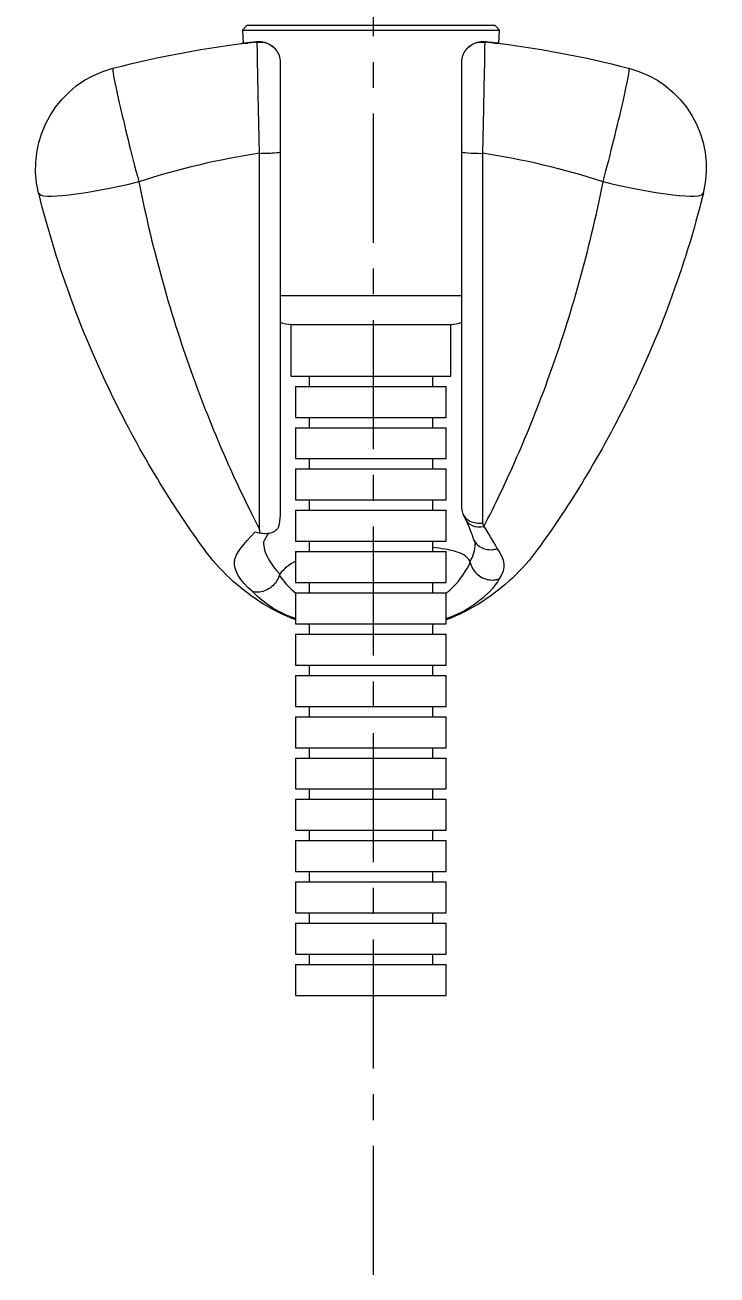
# Model space of a CAD drawing. Extents: x 0 to 1354, y 0 to 992.
# Drawn here: x 443.9 to 511, y 370.8 to 491.9 of the extents above; entities that cross this region are included whole.
import ezdxf

# ---------------------------------------------------------------- set-up
doc = ezdxf.new("R2010")
doc.units = 0
doc.header["$LTSCALE"] = 10
doc.header["$MEASUREMENT"] = 0
doc.linetypes.add('CENTER', pattern=[2, 1.25, -0.25, 0.25, -0.25])
doc.layers.add('1', color=7, linetype='CONTINUOUS')

msp = doc.modelspace()

# ---------------------------------------------------------------- linework, layer by layer
at = {"layer": '1', "color": 1, "linetype": 'CENTER'}
msp.add_line((477.66, 370.77), (477.66, 509.07), dxfattribs=at)
at = {"layer": '1', "color": 7, "linetype": 'Continuous'}
for p, q in [((465.43, 491.85), (464.97, 491.35)), ((465.43, 491.85), (477.43, 491.85)), ((477.43, 491.85), (489.43, 491.85)), ((489.9, 491.35), (489.43, 491.85)), ((464.97, 491.35), (465.06, 490.05)), ((464.97, 491.35), (477.43, 491.35)), ((477.43, 491.35), (489.9, 491.35)), ((489.81, 490.05), (489.9, 491.35)), ((468.63, 479.58), (468.63, 444.68)), ((486.23, 444.98), (486.23, 479.58)), ((466.63, 443), (466.63, 479.43)), ((488.23, 479.43), (488.23, 443.6)), ((468.63, 465.64), (477.43, 465.64)), ((477.43, 465.64), (486.23, 465.64)), ((469.68, 462.85), (469.68, 457.85)), ((485.18, 457.85), (485.18, 462.85)), ((469.68, 457.85), (477.43, 457.85)), ((471.43, 457.85), (471.43, 456.85)), ((477.43, 457.85), (485.18, 457.85)), ((483.43, 456.85), (483.43, 457.85)), ((470.13, 456.85), (470.13, 453.85)), ((470.13, 456.85), (477.43, 456.85)), ((477.43, 456.85), (484.73, 456.85)), ((484.73, 453.85), (484.73, 456.85)), ((470.13, 453.85), (477.43, 453.85)), ((471.43, 453.85), (471.43, 452.85)), ((477.43, 453.85), (484.73, 453.85)), ((483.43, 452.85), (483.43, 453.85)), ((470.13, 452.85), (470.13, 449.85)), ((470.13, 452.85), (477.43, 452.85)), ((477.43, 452.85), (484.73, 452.85)), ((484.73, 449.85), (484.73, 452.85)), ((470.13, 449.85), (477.43, 449.85)), ((471.43, 449.85), (471.43, 448.85)), ((477.43, 449.85), (484.73, 449.85)), ((483.43, 448.85), (483.43, 449.85)), ((470.13, 448.85), (470.13, 445.85)), ((470.13, 448.85), (477.43, 448.85)), ((477.43, 448.85), (484.73, 448.85)), ((484.73, 445.85), (484.73, 448.85)), ((470.13, 445.85), (477.43, 445.85)), ((471.43, 445.85), (471.43, 444.85)), ((477.43, 445.85), (484.73, 445.85)), ((483.43, 444.85), (483.43, 445.85)), ((470.13, 444.85), (470.13, 441.85)), ((470.13, 444.85), (477.43, 444.85)), ((477.43, 444.85), (484.73, 444.85)), ((484.73, 441.85), (484.73, 444.85)), ((470.13, 441.85), (477.43, 441.85)), ((470.13, 440.85), (470.13, 437.85)), ((470.13, 440.85), (477.43, 440.85)), ((471.43, 441.85), (471.43, 440.85)), ((477.43, 441.85), (484.73, 441.85)), ((477.43, 440.85), (484.73, 440.85)), ((483.43, 440.85), (483.43, 441.85)), ((484.73, 437.85), (484.73, 440.85)), ((470.13, 437.85), (477.43, 437.85)), ((471.43, 437.85), (471.43, 436.85)), ((477.43, 437.85), (484.73, 437.85)), ((483.43, 436.85), (483.43, 437.85)), ((470.13, 436.85), (470.13, 433.85)), ((470.13, 436.85), (477.43, 436.85)), ((477.43, 436.85), (484.73, 436.85)), ((484.73, 433.85), (484.73, 436.85)), ((470.13, 433.85), (477.43, 433.85)), ((471.43, 433.85), (471.43, 432.85)), ((477.43, 433.85), (484.73, 433.85)), ((483.43, 432.85), (483.43, 433.85)), ((470.13, 432.85), (470.13, 429.85)), ((470.13, 432.85), (477.43, 432.85)), ((477.43, 432.85), (484.73, 432.85)), ((484.73, 429.85), (484.73, 432.85)), ((470.13, 429.85), (477.43, 429.85)), ((470.13, 428.85), (470.13, 425.85)), ((470.13, 428.85), (477.43, 428.85)), ((471.43, 429.85), (471.43, 428.85)), ((477.43, 429.85), (484.73, 429.85)), ((477.43, 428.85), (484.73, 428.85)), ((483.43, 428.85), (483.43, 429.85)), ((484.73, 425.85), (484.73, 428.85)), ((470.13, 425.85), (477.43, 425.85)), ((471.43, 425.85), (471.43, 424.85)), ((477.43, 425.85), (484.73, 425.85)), ((483.43, 424.85), (483.43, 425.85)), ((470.13, 424.85), (470.13, 421.85)), ((470.13, 424.85), (477.43, 424.85)), ((477.43, 424.85), (484.73, 424.85)), ((484.73, 421.85), (484.73, 424.85)), ((470.13, 421.85), (477.43, 421.85)), ((471.43, 421.85), (471.43, 420.85)), ((477.43, 421.85), (484.73, 421.85)), ((483.43, 420.85), (483.43, 421.85)), ((470.13, 420.85), (470.13, 417.85)), ((470.13, 420.85), (477.43, 420.85)), ((477.43, 420.85), (484.73, 420.85)), ((484.73, 417.85), (484.73, 420.85)), ((470.13, 417.85), (477.43, 417.85)), ((471.43, 417.85), (471.43, 416.85)), ((477.43, 417.85), (484.73, 417.85)), ((483.43, 416.85), (483.43, 417.85)), ((470.13, 416.85), (470.13, 413.85)), ((470.13, 416.85), (477.43, 416.85)), ((477.43, 416.85), (484.73, 416.85)), ((484.73, 413.85), (484.73, 416.85)), ((470.13, 413.85), (477.43, 413.85)), ((471.43, 413.85), (471.43, 412.85)), ((477.43, 413.85), (484.73, 413.85)), ((483.43, 412.85), (483.43, 413.85)), ((470.13, 412.85), (470.13, 409.85)), ((470.13, 412.85), (477.43, 412.85)), ((477.43, 412.85), (484.73, 412.85)), ((484.73, 409.85), (484.73, 412.85)), ((470.13, 409.85), (477.43, 409.85)), ((471.43, 409.85), (471.43, 408.85)), ((477.43, 409.85), (484.73, 409.85)), ((483.43, 408.85), (483.43, 409.85)), ((470.13, 408.85), (470.13, 405.85)), ((470.13, 408.85), (477.43, 408.85)), ((477.43, 408.85), (484.73, 408.85)), ((484.73, 405.85), (484.73, 408.85)), ((470.13, 405.85), (477.43, 405.85)), ((471.43, 405.85), (471.43, 404.85)), ((477.43, 405.85), (484.73, 405.85)), ((483.43, 404.85), (483.43, 405.85)), ((470.13, 404.85), (470.13, 401.85)), ((470.13, 404.85), (477.43, 404.85)), ((477.43, 404.85), (484.73, 404.85)), ((484.73, 401.85), (484.73, 404.85)), ((470.13, 401.85), (477.43, 401.85)), ((470.13, 400.85), (470.13, 397.85)), ((470.13, 400.85), (477.43, 400.85)), ((471.43, 401.85), (471.43, 400.85)), ((477.43, 401.85), (484.73, 401.85)), ((477.43, 400.85), (484.73, 400.85)), ((483.43, 400.85), (483.43, 401.85)), ((484.73, 397.85), (484.73, 400.85)), ((470.13, 397.85), (477.43, 397.85)), ((477.43, 397.85), (484.73, 397.85))]:
    msp.add_line(p, q, dxfattribs=at)
at = {"layer": '1', "color": 7, "linetype": 'Continuous', "extrusion": (0, 0, -1)}
for centre, start, end in [((-454.93, 477.99), 346.0384, 75.5229), ((-499.93, 477.99), 104.4771, 193.9616)]:
    msp.add_arc(centre, 10, start, end, dxfattribs=at)
at = {"layer": '1', "color": 7, "linetype": 'Continuous'}
for centre, start, end in [((469.73, 465.85), 248.4841, 270), ((485.13, 465.85), 270, 291.5159)]:
    msp.add_arc(centre, 3, start, end, dxfattribs=at)
for centre, major_axis, ratio, start_param, end_param in [((454.93, 477.99), (2.5, -9.68), 0.032961, 3.141593, 4.839361), ((499.93, 477.99), (-2.5, -9.68), 0.032961, 1.443824, 3.141593), ((466.63, 479.58), (-2, 0), 0.076696, 1.570796, 3.141593), ((488.23, 479.58), (-2, 0), 0.076696, 0, 1.570796), ((454.93, 477.99), (9.7, 2.41), 0.126983, 3.141593, 4.680827), ((499.93, 477.99), (-9.7, 2.41), 0.126983, 1.602358, 3.141593), ((488.38, 444.85), (-1.83, -0.82), 0.760059, 6.274802, 7.5268)]:
    msp.add_ellipse(centre, major_axis=major_axis, ratio=ratio, start_param=start_param, end_param=end_param, dxfattribs=at)
for points, degree in [([(452.43, 487.67), (456.95, 488.84), (461.49, 489.68), (466.07, 490.2)], 3), ([(465.2, 490.1), (465.02, 490.08), (464.89, 490.06), (464.83, 490.05)], 3), ([(466.07, 490.2), (465.5, 490.14), (465.2, 490.1), (465.19, 490.1)], 3), ([(465.91, 490.18), (466.06, 490.2), (466.22, 490.22), (466.41, 490.24)], 3), ([(466.91, 490.19), (466.51, 490.26), (466.06, 490.19)], 2), ([(466.41, 490.19), (466.29, 490.21), (466.17, 490.21), (466.07, 490.2)], 3), ([(488.79, 490.19), (488.35, 490.26), (487.96, 490.19)], 2), ([(488.45, 490.24), (488.64, 490.22), (488.81, 490.2), (488.95, 490.18)], 3), ([(488.8, 490.2), (488.7, 490.21), (488.58, 490.21), (488.45, 490.19)], 3), ([(488.8, 490.2), (493.4, 489.67), (497.94, 488.83), (502.43, 487.67)], 3), ([(489.67, 490.1), (489.66, 490.1), (489.37, 490.14), (488.8, 490.2)], 3), ([(489.79, 490.08), (489.79, 490.08), (489.73, 490.09), (489.62, 490.1)], 3), ([(468.63, 488.41), (468.63, 488.36), (468.63, 488.3), (468.63, 488.25)], 3), ([(486.23, 488.25), (486.23, 488.3), (486.24, 488.36), (486.24, 488.41)], 3), ([(466.63, 479.43), (462.7, 478.84), (458.76, 477.91), (454.93, 476.68)], 3), ([(499.93, 476.68), (496.1, 477.91), (492.2, 478.83), (488.23, 479.43)], 3), ([(468.63, 444.68), (468.63, 444.27), (468.59, 443.88), (468.53, 443.52)], 3), ([(486.34, 444.47), (486.54, 444.05)], 1), ([(468.53, 443.52), (468.51, 443.4), (468.48, 443.28), (468.45, 443.17)], 3), ([(488.23, 443.6), (488.28, 443.49), (488.33, 443.38), (488.38, 443.28)], 3), ([(488.38, 443.28), (488.89, 442.44), (489.34, 441.74), (489.67, 441.12)], 3), ([(466.2, 442.76), (466.36, 442.72), (466.53, 442.67), (466.69, 442.63)], 3), ([(487.03, 439.88), (487.37, 440.47), (487.54, 441), (487.54, 441.56)], 3), ([(489.67, 441.12), (490.43, 440.08), (490.56, 439.27), (489.85, 438.21)], 3), ([(470.12, 439.9), (469.5, 439.59), (468.98, 439.19), (468.59, 438.65)], 3), ([(468.54, 438.55), (468.96, 437.94), (469.49, 437.34), (470.17, 436.79)], 3), ([(471.45, 433.76), (471.39, 433.78), (471.33, 433.8), (471.27, 433.82)], 3), ([(483.57, 433.81), (483.51, 433.8), (483.46, 433.78), (483.4, 433.76)], 3)]:
    msp.add_open_spline(points, degree=degree, dxfattribs=at)
for points, knots in [([(465.21, 490.1), (465.21, 490.1), (465.22, 490.1), (465.25, 490.1), (465.32, 490.11), (465.39, 490.11), (465.43, 490.11), (465.45, 490.11)], [0, 0, 0, 0, 0.117287, 0.217707, 0.437799, 0.865839, 1, 1, 1, 1]), ([(466.41, 490.24), (466.42, 490.24), (466.42, 490.24), (466.66, 490.27), (466.91, 490.25), (467.35, 490.13), (467.56, 490.04), (467.85, 489.84), (467.95, 489.76), (468.05, 489.67)], [0, 0, 0, 0, 0.007507, 0.007507, 0.408699, 0.408699, 0.781214, 0.781214, 1, 1, 1, 1]), ([(466.41, 490.19), (466.42, 490.19), (466.42, 490.19), (466.6, 490.21), (466.77, 490.21), (467.17, 490.16), (467.38, 490.09), (467.77, 489.89), (467.95, 489.75), (468.25, 489.43), (468.37, 489.25), (468.55, 488.85), (468.61, 488.63), (468.63, 488.41)], [0, 0, 0, 0, 0.004771, 0.004771, 0.168449, 0.168449, 0.381096, 0.381096, 0.589432, 0.589432, 0.794609, 0.794609, 1, 1, 1, 1]), ([(466.63, 479.43), (466.57, 482.03), (466.51, 484.65), (466.44, 488.62), (466.41, 489.93), (466.41, 490.19)], [0, 0, 0, 0, 0.5, 0.5, 1, 1, 1, 1]), ([(486.24, 488.41), (486.26, 488.63), (486.32, 488.85), (486.49, 489.25), (486.62, 489.43), (486.91, 489.75), (487.09, 489.89), (487.48, 490.09), (487.7, 490.16), (488.09, 490.21), (488.27, 490.21), (488.44, 490.19), (488.45, 490.19), (488.45, 490.19)], [0, 0, 0, 0, 0.205391, 0.205391, 0.410568, 0.410568, 0.618904, 0.618904, 0.831551, 0.831551, 0.995229, 0.995229, 1, 1, 1, 1]), ([(486.82, 489.67), (486.91, 489.76), (487.02, 489.84), (487.31, 490.04), (487.52, 490.13), (487.96, 490.25), (488.2, 490.27), (488.44, 490.24), (488.45, 490.24), (488.45, 490.24)], [0, 0, 0, 0, 0.218786, 0.218786, 0.591301, 0.591301, 0.992493, 0.992493, 1, 1, 1, 1]), ([(488.45, 490.19), (488.45, 489.93), (488.43, 488.62), (488.35, 484.65), (488.3, 482.03), (488.23, 479.43)], [0, 0, 0, 0, 0.5, 0.5, 1, 1, 1, 1]), ([(489.41, 490.11), (489.45, 490.11), (489.52, 490.11), (489.6, 490.1), (489.64, 490.1), (489.65, 490.1), (489.65, 490.1), (489.65, 490.1)], [0, 0, 0, 0, 0.469812, 0.772051, 0.873112, 0.946142, 1, 1, 1, 1]), ([(468.63, 488.25), (468.63, 488.16), (468.63, 487.15), (468.63, 483.94), (468.63, 481.75), (468.63, 479.58)], [0, 0, 0, 0, 0.5, 0.5, 1, 1, 1, 1]), ([(486.23, 479.58), (486.23, 481.75), (486.23, 483.94), (486.23, 487.15), (486.23, 488.16), (486.23, 488.25)], [0, 0, 0, 0, 0.5, 0.5, 1, 1, 1, 1]), ([(454.93, 476.68), (455.61, 473.28), (456.4, 470), (458.17, 463.69), (459.16, 460.62), (461.23, 454.89), (462.31, 452.23), (464.49, 447.29), (465.6, 445), (466.63, 443)], [0, 0, 0, 0, 0.25, 0.25, 0.5, 0.5, 0.75, 0.75, 1, 1, 1, 1]), ([(488.38, 443.28), (489.41, 445.28), (490.5, 447.56), (492.66, 452.47), (493.72, 455.11), (495.77, 460.8), (496.74, 463.83), (498.48, 470.08), (499.26, 473.31), (499.93, 476.68)], [0, 0, 0, 0, 0.25, 0.25, 0.5, 0.5, 0.75, 0.75, 1, 1, 1, 1]), ([(461.22, 441.13), (459.94, 442.91), (458.5, 445.02), (455.52, 449.89), (454, 452.61), (451.11, 458.49), (449.71, 461.7), (447.23, 468.41), (446.14, 471.91), (445.23, 475.58)], [0, 0, 0, 0, 0.25, 0.25, 0.5, 0.5, 0.75, 0.75, 1, 1, 1, 1]), ([(509.64, 475.58), (508.73, 471.91), (507.64, 468.41), (505.16, 461.7), (503.76, 458.49), (500.87, 452.61), (499.34, 449.89), (496.37, 445.02), (494.92, 442.91), (493.64, 441.13)], [0, 0, 0, 0, 0.25, 0.25, 0.5, 0.5, 0.75, 0.75, 1, 1, 1, 1]), ([(469.63, 462.85), (469.63, 462.85), (469.63, 462.85), (469.63, 462.85), (470.47, 462.85), (473.36, 462.85), (475.39, 462.85), (477.43, 462.85)], [0, 0, 0, 0, 0.000824, 0.000824, 0.500412, 0.500412, 1, 1, 1, 1]), ([(477.43, 462.85), (479.48, 462.85), (481.5, 462.85), (484.39, 462.85), (485.23, 462.85), (485.23, 462.85), (485.23, 462.85), (485.23, 462.85)], [0, 0, 0, 0, 0.49959, 0.49959, 0.999181, 0.999181, 1, 1, 1, 1]), ([(486.23, 444.98), (486.23, 444.81), (486.27, 444.64), (486.42, 444.32), (486.53, 444.18), (486.8, 443.93), (486.97, 443.82), (487.35, 443.67), (487.56, 443.62), (487.92, 443.59), (488.07, 443.59), (488.22, 443.6), (488.23, 443.6), (488.23, 443.6)], [0, 0, 0, 0, 0.212222, 0.212222, 0.424374, 0.424374, 0.637608, 0.637608, 0.852942, 0.852942, 0.994498, 0.994498, 1, 1, 1, 1]), ([(486.54, 444.08), (486.57, 444), (486.75, 443.6), (487.01, 443.01), (487.22, 442.48), (487.28, 442.27), (487.3, 442.22)], [0, 0, 0, 0, 0.103224, 0.524644, 0.869823, 1, 1, 1, 1]), ([(465.94, 436.98), (464.72, 438.06), (464.1, 439.04), (464.3, 440.73), (465.09, 441.55), (466.2, 442.76)], [0, 0, 0, 0, 0.5, 0.5, 1, 1, 1, 1]), ([(466.69, 442.63), (466.67, 442.74), (466.66, 442.85), (466.64, 442.98), (466.64, 442.99), (466.63, 443)], [0, 0, 0, 0, 0.900036, 0.900036, 1, 1, 1, 1]), ([(468.45, 443.17), (468.36, 443.02), (468.23, 442.9), (467.93, 442.71), (467.76, 442.65), (467.37, 442.57), (467.16, 442.57), (466.86, 442.6), (466.77, 442.62), (466.69, 442.63)], [0, 0, 0, 0, 0.290833, 0.290833, 0.580688, 0.580688, 0.885685, 0.885685, 1, 1, 1, 1]), ([(467.03, 441.69), (467.03, 441.69), (467.03, 441.69), (467.03, 441.73), (467.11, 441.94), (467.27, 442.23), (467.42, 442.48), (467.5, 442.6)], [0, 0, 0, 0, 0.070781, 0.337198, 0.585459, 0.817998, 1, 1, 1, 1]), ([(487.3, 442.22), (487.36, 442.04), (487.44, 441.88), (487.67, 441.57), (487.82, 441.43), (488.17, 441.21), (488.37, 441.13), (488.78, 441.03), (489.01, 441.02), (489.36, 441.05), (489.5, 441.08), (489.65, 441.12), (489.66, 441.12), (489.67, 441.12)], [0, 0, 0, 0, 0.202242, 0.202242, 0.419427, 0.419427, 0.636714, 0.636714, 0.854125, 0.854125, 0.98775, 0.98775, 1, 1, 1, 1]), ([(487.37, 442), (487.4, 441.93), (487.49, 441.75), (487.53, 441.59), (487.54, 441.54), (487.54, 441.53), (487.54, 441.53)], [0, 0, 0, 0, 0.197918, 0.592862, 0.998647, 1, 1, 1, 1]), ([(470.14, 434.23), (469.01, 434.68), (467.78, 435.27), (464.64, 437.3), (462.73, 439.05), (461.22, 441.13)], [0, 0, 0, 0, 0.384067, 0.384067, 1, 1, 1, 1]), ([(467.03, 441.7), (467.03, 441.62), (467.03, 441.54), (467.13, 440.59), (467.67, 439.64), (468.59, 438.65)], [0, 0, 0, 0, 0.082026, 0.082026, 1, 1, 1, 1]), ([(487.03, 439.88), (486.72, 440.46), (486.2, 440.68), (484.96, 441.04), (484.26, 441.15), (483.46, 441.23)], [0, 0, 0, 0, 0.533403, 0.533403, 1, 1, 1, 1]), ([(493.64, 441.13), (492.14, 439.06), (490.23, 437.3), (487.08, 435.27), (485.86, 434.67), (484.73, 434.23)], [0, 0, 0, 0, 0.616324, 0.616324, 1, 1, 1, 1]), ([(484.76, 436.83), (484.97, 437.01), (485.17, 437.2), (486.14, 438.18), (486.7, 439.02), (487.05, 439.81)], [0, 0, 0, 0, 0.191134, 0.191134, 1, 1, 1, 1]), ([(487.05, 439.81), (487.05, 439.83), (487.04, 439.84), (487.03, 439.86), (487.03, 439.87), (487.03, 439.88)], [0, 0, 0, 0, 0.53512, 0.53512, 1, 1, 1, 1]), ([(487.05, 439.81), (487.09, 439.61), (487.16, 439.4), (487.37, 439.03), (487.51, 438.85), (487.84, 438.54), (488.03, 438.41), (488.43, 438.22), (488.65, 438.15), (489.08, 438.08), (489.3, 438.08), (489.61, 438.14), (489.72, 438.17), (489.83, 438.21), (489.84, 438.21), (489.85, 438.21)], [0, 0, 0, 0, 0.179587, 0.179587, 0.359174, 0.359174, 0.538771, 0.538771, 0.718454, 0.718454, 0.898245, 0.898245, 0.990374, 0.990374, 1, 1, 1, 1]), ([(468.54, 438.55), (468.48, 438.34), (468.38, 438.14), (468.14, 437.77), (467.99, 437.6), (467.65, 437.31), (467.46, 437.19), (467.06, 437.01), (466.85, 436.95), (466.45, 436.89), (466.25, 436.9), (466.03, 436.95), (466, 436.96), (465.96, 436.97), (465.95, 436.97), (465.94, 436.98)], [0, 0, 0, 0, 0.191438, 0.191438, 0.38287, 0.38287, 0.574422, 0.574422, 0.766339, 0.766339, 0.958624, 0.958624, 0.992339, 0.992339, 1, 1, 1, 1]), ([(468.59, 438.65), (468.58, 438.63), (468.56, 438.61), (468.55, 438.57), (468.55, 438.56), (468.54, 438.55)], [0, 0, 0, 0, 0.674483, 0.674483, 1, 1, 1, 1]), ([(489.85, 438.21), (489.43, 437.43), (488.64, 436.56), (486.75, 435.22), (485.83, 434.71), (484.74, 434.36)], [0, 0, 0, 0, 0.597437, 0.597437, 1, 1, 1, 1]), ([(470.12, 434.37), (469.45, 434.58), (468.84, 434.86), (467.31, 435.72), (466.54, 436.35), (465.94, 436.98)], [0, 0, 0, 0, 0.358827, 0.358827, 1, 1, 1, 1])]:
    msp.add_open_spline(points, degree=3, knots=knots, dxfattribs=at)

doc.saveas('drawing.dxf')
